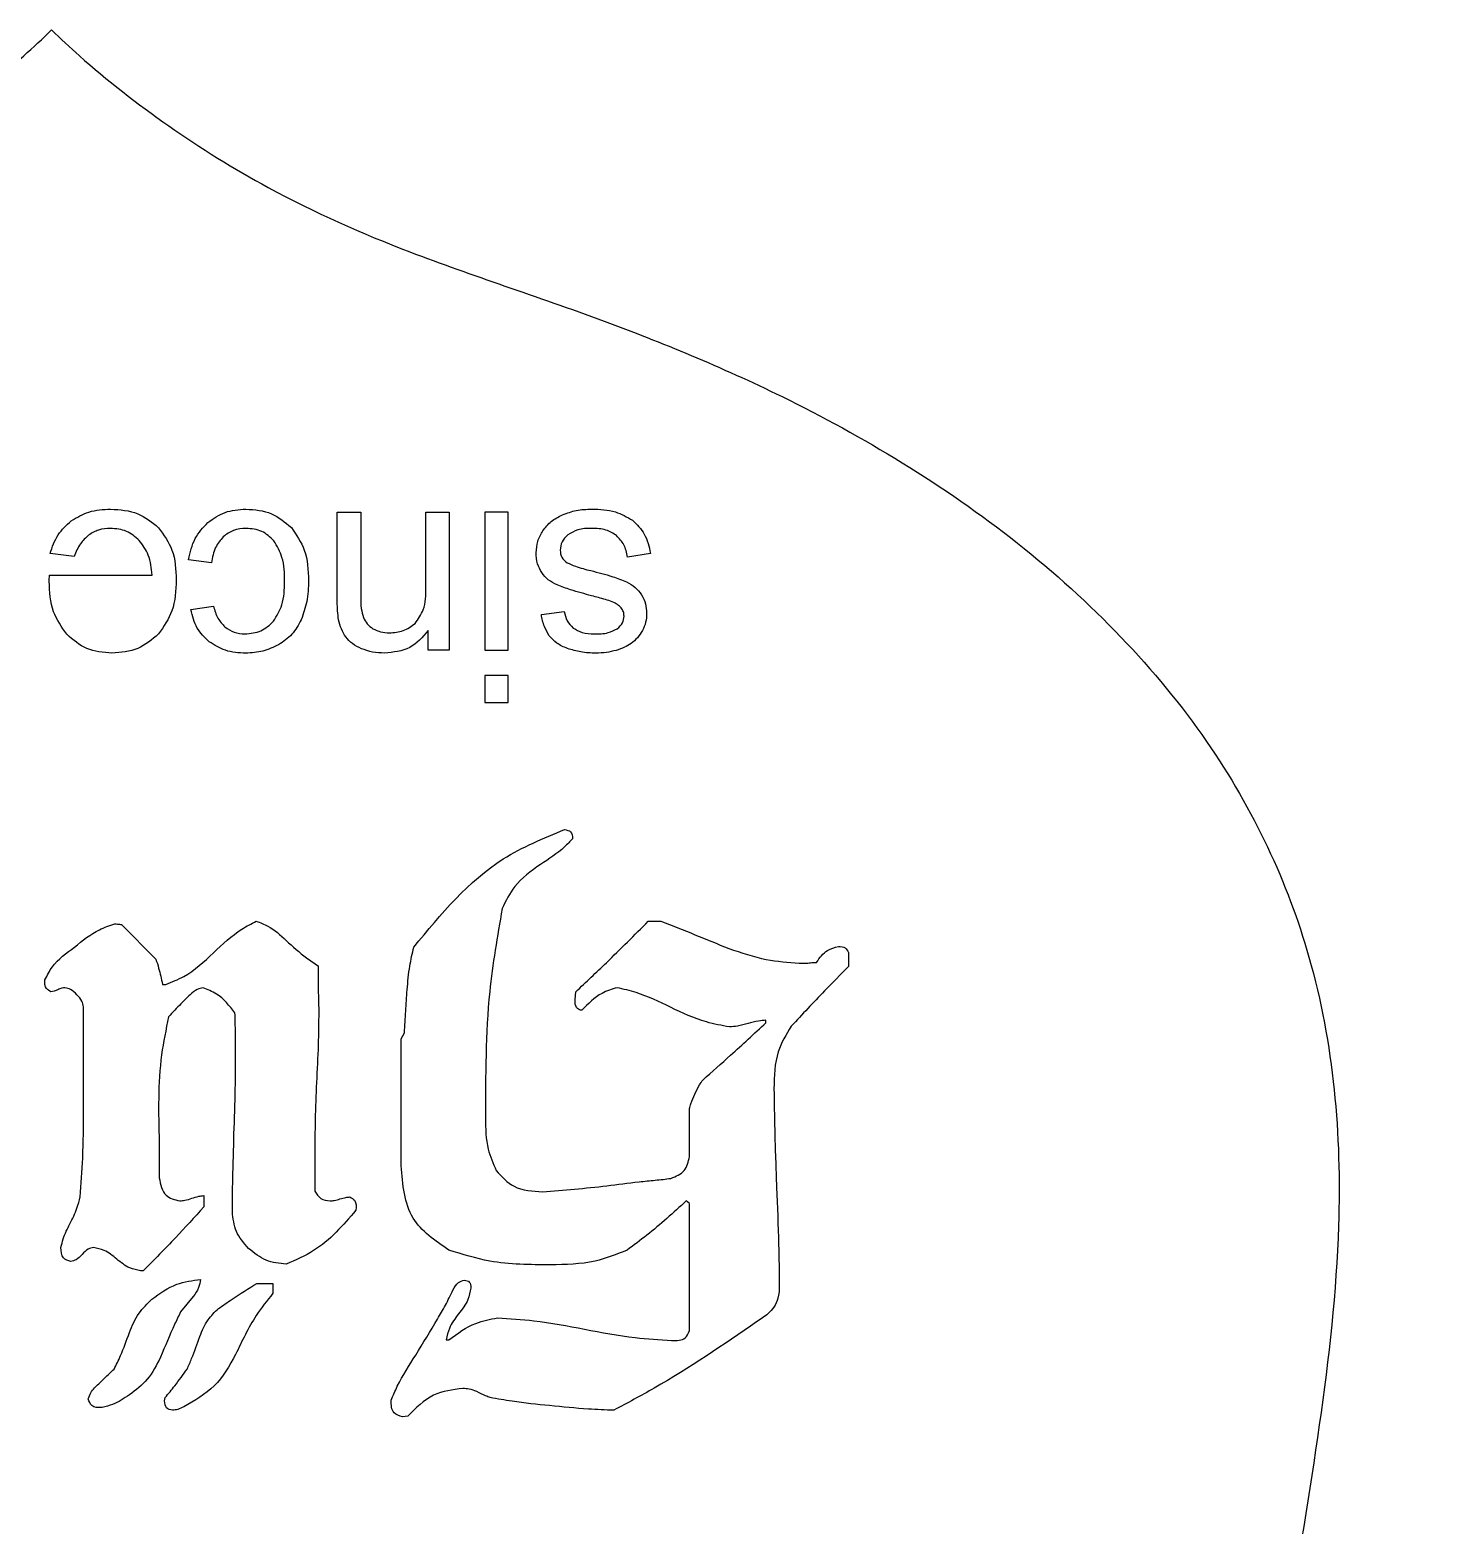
# Model space of a CAD drawing. Header units: millimetres. Extents: x -125 to 125, y -132 to 146.
# Drawn here: x -2 to 125.2, y 10.8 to 145.8 of the extents above; entities that cross this region are included whole.
import ezdxf

# ---------------------------------------------------------------- set-up
doc = ezdxf.new("R2010")
doc.units = ezdxf.units.MM
doc.layers.get('0').update_dxf_attribs({"linetype": 'CONTINUOUS'})

msp = doc.modelspace()

# ---------------------------------------------------------------- linework, layer by layer
for p, q in [((25.8, 94.59), (25.8, 102.25)), ((25.8, 102.25), (27.91, 102.25)), ((27.91, 102.25), (27.91, 94.68)), ((33.8, 95.45), (33.8, 102.25)), ((33.8, 102.25), (35.91, 102.25)), ((35.91, 102.25), (35.91, 89.8)), ((2.04, 98.24), (-0.14, 98.51)), ((14.44, 97.69), (12.37, 97.96)), ((54.08, 98.53), (52, 98.2)), ((-0.2, 96.56), (9.08, 96.56)), ((12.57, 93.46), (14.62, 93.77)), ((44.22, 93.01), (46.28, 93.29)), ((34.01, 89.8), (34.01, 91.57)), ((35.91, 89.8), (34.01, 89.8)), ((6.3, 65.01), (9.42, 61.89)), ((53.88, 65.31), (55.02, 65.31)), ((71.94, 62.49), (71.94, 61.23)), ((24.06, 61.29), (24.06, 59.19)), ((67.5, 61.53), (68.28, 61.53)), ((10.02, 59.61), (10.32, 59.61)), ((47.28, 58.23), (47.34, 58.95)), ((2.88, 49.41), (2.88, 57.57)), ((47.88, 57.27), (47.76, 57.27)), ((64.5, 56.13), (64.5, 56.37)), ((16.62, 53.13), (16.62, 55.05)), ((31.56, 54.69), (31.86, 55.23)), ((31.56, 43.23), (31.56, 54.69)), ((57.6, 44.07), (57.6, 48.39)), ((9.72, 45.39), (9.72, 42.15)), ((23.76, 45.33), (23.76, 40.95)), ((13.74, 40.53), (13.74, 39.51)), ((57.6, 39.81), (57.3, 40.05)), ((57.6, 28.35), (57.6, 39.81)), ((8.28, 33.75), (8.04, 33.75)), ((18.54, 32.61), (19.98, 32.61)), ((19.98, 32.61), (19.98, 31.71)), ((12.78, 31.41), (11.64, 30.03)), ((35.64, 27.51), (35.88, 27.51)), ((10.2, 21.99), (10.26, 22.29)), ((32.16, 20.61), (31.68, 20.55))]:
    msp.add_line(p, q)
for points in [[(41.23, 89.8), (41.23, 102.25), (39.12, 102.25), (39.12, 89.8)], [(41.23, 85.07), (41.23, 87.49), (39.12, 87.49), (39.12, 85.07)]]:
    msp.add_lwpolyline(points, close=True)
for points, knots in [([(-125.19, -98.31), (-124.66, -97.71), (-124.13, -97.08), (-123.59, -96.44), (-121.04, -93.35), (-118.36, -89.75), (-115.91, -85.46), (-113.61, -81.44), (-111.55, -76.8), (-110.09, -71.77), (-108.44, -66.08), (-107.55, -59.95), (-107.22, -53.79), (-106.84, -46.94), (-107.09, -40.06), (-107.54, -33.31), (-108.34, -21.49), (-109.8, -9.97), (-111.57, 1.4), (-113.5, 13.82), (-115.81, 25.97), (-116.2, 37.79), (-116.47, 46.08), (-115.76, 54.22), (-113.53, 62.06), (-111.61, 68.82), (-108.55, 75.37), (-104.28, 81.55), (-99.77, 88.08), (-93.89, 94.17), (-87.2, 99.46), (-80.58, 104.7), (-73.2, 109.13), (-65.95, 112.69), (-60.42, 115.4), (-54.99, 117.61), (-49.89, 119.5), (-43.71, 121.78), (-38, 123.6), (-32.34, 125.76), (-28.05, 127.4), (-23.76, 129.29), (-19.56, 131.57), (-13.38, 134.93), (-7.46, 139.08), (-2.52, 143.46), (-1.65, 144.23), (-0.81, 145.01), (0, 145.8)], [0.0443654, 0.0443654, 0.0443654, 0.0443654, 0.0539507, 0.0539507, 0.0539507, 0.0997422, 0.0997422, 0.0997422, 0.1426488, 0.1426488, 0.1426488, 0.1911394, 0.1911394, 0.1911394, 0.2450242, 0.2450242, 0.2450242, 0.3393962, 0.3393962, 0.3393962, 0.4425508, 0.4425508, 0.4425508, 0.5148677, 0.5148677, 0.5148677, 0.5772612, 0.5772612, 0.5772612, 0.6431851, 0.6431851, 0.6431851, 0.7084903, 0.7084903, 0.7084903, 0.7583767, 0.7583767, 0.7583767, 0.8187825, 0.8187825, 0.8187825, 0.8646612, 0.8646612, 0.8646612, 0.9323306, 0.9323306, 0.9323306, 0.9442606, 0.9442606, 0.9442606, 0.9442606]), ([(0, 145.8), (0.81, 145.01), (1.65, 144.23), (2.52, 143.46), (7.46, 139.08), (13.38, 134.93), (19.56, 131.57), (23.76, 129.29), (28.05, 127.4), (32.34, 125.76), (38, 123.6), (43.71, 121.78), (49.89, 119.5), (54.99, 117.61), (60.42, 115.4), (65.95, 112.69), (73.2, 109.13), (80.58, 104.7), (87.2, 99.46), (93.89, 94.17), (99.77, 88.08), (104.28, 81.55), (108.55, 75.37), (111.61, 68.82), (113.53, 62.06), (115.76, 54.22), (116.47, 46.08), (116.2, 37.79), (115.81, 25.97), (113.5, 13.82), (111.57, 1.4), (109.8, -9.97), (108.34, -21.49), (107.54, -33.31), (107.09, -40.06), (106.84, -46.94), (107.22, -53.79), (107.55, -59.95), (108.44, -66.08), (110.09, -71.77), (111.55, -76.8), (113.61, -81.44), (115.91, -85.46), (118.36, -89.75), (121.04, -93.35), (123.59, -96.44), (124.13, -97.08), (124.66, -97.71), (125.19, -98.31)], [-0.9442606, -0.9442606, -0.9442606, -0.9442606, -0.9323306, -0.9323306, -0.9323306, -0.8646612, -0.8646612, -0.8646612, -0.8187825, -0.8187825, -0.8187825, -0.7583767, -0.7583767, -0.7583767, -0.7084903, -0.7084903, -0.7084903, -0.6431851, -0.6431851, -0.6431851, -0.5772612, -0.5772612, -0.5772612, -0.5148677, -0.5148677, -0.5148677, -0.4425508, -0.4425508, -0.4425508, -0.3393962, -0.3393962, -0.3393962, -0.2450242, -0.2450242, -0.2450242, -0.1911394, -0.1911394, -0.1911394, -0.1426488, -0.1426488, -0.1426488, -0.0997422, -0.0997422, -0.0997422, -0.0539507, -0.0539507, -0.0539507, -0.0443654, -0.0443654, -0.0443654, -0.0443654]), ([(-0.14, 98.51), (0.06, 99.1), (0.45, 100.25), (1.34, 101.08), (1.77, 101.47)], [0, 0, 0, 0, 0.1848823, 0.3577809, 0.3577809, 0.3577809, 0.3577809]), ([(1.77, 101.47), (2.29, 101.78), (3.38, 102.43), (4.66, 102.49), (5.33, 102.53)], [0, 0, 0, 0, 0.1774004, 0.3766142, 0.3766142, 0.3766142, 0.3766142]), ([(5.33, 102.53), (6.18, 102.47), (7.81, 102.36), (9.07, 101.34), (9.66, 100.85)], [0, 0, 0, 0, 0.2483599, 0.4749398, 0.4749398, 0.4749398, 0.4749398]), ([(12.37, 97.96), (12.51, 98.62), (12.79, 99.9), (13.68, 100.86), (14.11, 101.31)], [0, 0, 0, 0, 0.2005068, 0.3843312, 0.3843312, 0.3843312, 0.3843312]), ([(14.11, 101.31), (14.61, 101.67), (15.64, 102.4), (16.9, 102.48), (17.55, 102.53)], [0, 0, 0, 0, 0.1805904, 0.3709602, 0.3709602, 0.3709602, 0.3709602]), ([(17.55, 102.53), (18.35, 102.47), (19.9, 102.35), (21.08, 101.34), (21.65, 100.86)], [0, 0, 0, 0, 0.2341716, 0.4537215, 0.4537215, 0.4537215, 0.4537215]), ([(44.36, 100.58), (44.6, 100.87), (45.08, 101.48), (45.78, 101.84), (46.14, 102.02)], [0, 0, 0, 0, 0.1116808, 0.2311353, 0.2311353, 0.2311353, 0.2311353]), ([(46.14, 102.02), (46.55, 102.17), (47.39, 102.48), (48.3, 102.51), (48.76, 102.53)], [0, 0, 0, 0, 0.1294095, 0.2688602, 0.2688602, 0.2688602, 0.2688602]), ([(48.76, 102.53), (49.5, 102.51), (50.82, 102.47), (51.95, 101.81), (52.46, 101.52)], [0, 0, 0, 0, 0.2152007, 0.3885531, 0.3885531, 0.3885531, 0.3885531]), ([(52.46, 101.52), (52.85, 101.13), (53.68, 100.29), (53.94, 99.14), (54.08, 98.53)], [0, 0, 0, 0, 0.1627782, 0.3459836, 0.3459836, 0.3459836, 0.3459836]), ([(3.34, 100.18), (3.08, 99.93), (2.5, 99.39), (2.2, 98.64), (2.04, 98.24)], [0, 0, 0, 0, 0.1080022, 0.2365366, 0.2365366, 0.2365366, 0.2365366]), ([(5.32, 100.79), (4.96, 100.77), (4.24, 100.73), (3.64, 100.36), (3.34, 100.18)], [0, 0, 0, 0, 0.1085936, 0.2100036, 0.2100036, 0.2100036, 0.2100036]), ([(7.92, 99.7), (7.55, 100.02), (6.8, 100.66), (5.82, 100.75), (5.32, 100.79)], [0, 0, 0, 0, 0.1428778, 0.2884195, 0.2884195, 0.2884195, 0.2884195]), ([(9.66, 100.85), (10.13, 100.2), (11.14, 98.79), (11.22, 97.06), (11.26, 96.13)], [0, 0, 0, 0, 0.234942, 0.5075686, 0.5075686, 0.5075686, 0.5075686]), ([(15.49, 100.03), (15.24, 99.72), (14.68, 99.04), (14.52, 98.17), (14.44, 97.69)], [0, 0, 0, 0, 0.1181809, 0.2608912, 0.2608912, 0.2608912, 0.2608912]), ([(17.57, 100.79), (17.18, 100.77), (16.41, 100.71), (15.79, 100.25), (15.49, 100.03)], [0, 0, 0, 0, 0.1155448, 0.2250801, 0.2250801, 0.2250801, 0.2250801]), ([(20.08, 99.66), (19.73, 99.99), (19.03, 100.66), (18.06, 100.75), (17.57, 100.79)], [0, 0, 0, 0, 0.1397572, 0.2826505, 0.2826505, 0.2826505, 0.2826505]), ([(21.65, 100.86), (22.11, 100.2), (23.09, 98.77), (23.17, 97.02), (23.21, 96.07)], [0, 0, 0, 0, 0.2341824, 0.5124405, 0.5124405, 0.5124405, 0.5124405]), ([(43.75, 98.59), (43.78, 98.94), (43.83, 99.65), (44.18, 100.26), (44.36, 100.58)], [0, 0, 0, 0, 0.1035413, 0.2102715, 0.2102715, 0.2102715, 0.2102715]), ([(46.62, 100.2), (46.41, 100), (46.02, 99.62), (45.95, 99.07), (45.92, 98.81)], [0, 0, 0, 0, 0.083164, 0.1597687, 0.1597687, 0.1597687, 0.1597687]), ([(48.78, 100.79), (48.34, 100.78), (47.57, 100.77), (46.91, 100.37), (46.62, 100.2)], [0, 0, 0, 0, 0.1274243, 0.2269337, 0.2269337, 0.2269337, 0.2269337]), ([(51.02, 100.13), (50.71, 100.32), (50.02, 100.75), (49.22, 100.78), (48.78, 100.79)], [0, 0, 0, 0, 0.1084986, 0.2377557, 0.2377557, 0.2377557, 0.2377557]), ([(52, 98.2), (51.92, 98.59), (51.78, 99.32), (51.26, 99.87), (51.02, 100.13)], [0, 0, 0, 0, 0.1156267, 0.2195808, 0.2195808, 0.2195808, 0.2195808]), ([(9.08, 96.56), (9.02, 97.19), (8.91, 98.34), (8.23, 99.28), (7.92, 99.7)], [0, 0, 0, 0, 0.1843808, 0.3401906, 0.3401906, 0.3401906, 0.3401906]), ([(21.04, 96.01), (21.03, 96.75), (21, 98.05), (20.36, 99.17), (20.08, 99.66)], [0, 0, 0, 0, 0.2178326, 0.3824021, 0.3824021, 0.3824021, 0.3824021]), ([(44.25, 96.79), (44.11, 97.05), (43.8, 97.61), (43.76, 98.25), (43.75, 98.59)], [0, 0, 0, 0, 0.0897866, 0.1896081, 0.1896081, 0.1896081, 0.1896081]), ([(45.92, 98.81), (45.94, 98.59), (46, 98.13), (46.36, 97.84), (46.54, 97.69)], [0, 0, 0, 0, 0.0657275, 0.1330702, 0.1330702, 0.1330702, 0.1330702]), ([(46.54, 97.69), (46.79, 97.58), (47.48, 97.26), (48.22, 97.09), (48.69, 96.97)], [0, 0, 0, 0, 0.0820548, 0.2275718, 0.2275718, 0.2275718, 0.2275718]), ([(-0.21, 96), (-0.21, 96.08), (-0.21, 96.27), (-0.2, 96.45), (-0.2, 96.56)], [0, 0, 0, 0, 0.02343933, 0.05626369, 0.05626369, 0.05626369, 0.05626369]), ([(1.37, 91.22), (0.91, 91.88), (-0.09, 93.31), (-0.17, 95.06), (-0.21, 96)], [0, 0, 0, 0, 0.2364221, 0.5128984, 0.5128984, 0.5128984, 0.5128984]), ([(11.26, 96.13), (11.22, 95.17), (11.14, 93.38), (10.12, 91.93), (9.65, 91.25)], [0, 0, 0, 0, 0.2818213, 0.5231145, 0.5231145, 0.5231145, 0.5231145]), ([(20.04, 92.4), (20.33, 92.88), (21, 93.98), (21.02, 95.28), (21.04, 96.01)], [0, 0, 0, 0, 0.165349, 0.3808066, 0.3808066, 0.3808066, 0.3808066]), ([(23.21, 96.07), (23.18, 95.43), (23.14, 94.22), (22.73, 93.08), (22.54, 92.54)], [0, 0, 0, 0, 0.1897014, 0.360962, 0.360962, 0.360962, 0.360962]), ([(45.64, 95.68), (45.36, 95.82), (44.82, 96.09), (44.44, 96.56), (44.25, 96.79)], [0, 0, 0, 0, 0.0917467, 0.1794235, 0.1794235, 0.1794235, 0.1794235]), ([(48.69, 96.97), (49.35, 96.81), (50.45, 96.53), (51.5, 96.12), (51.91, 95.96)], [0, 0, 0, 0, 0.2038928, 0.3375703, 0.3375703, 0.3375703, 0.3375703]), ([(51.91, 95.96), (52.19, 95.81), (52.73, 95.51), (53.09, 95.02), (53.27, 94.78)], [0, 0, 0, 0, 0.0938584, 0.1821995, 0.1821995, 0.1821995, 0.1821995]), ([(25.91, 92.54), (25.88, 92.81), (25.79, 93.49), (25.79, 94.18), (25.8, 94.59)], [0, 0, 0, 0, 0.0810444, 0.2055906, 0.2055906, 0.2055906, 0.2055906]), ([(27.91, 94.68), (27.91, 94.3), (27.91, 93.64), (28.08, 93.01), (28.15, 92.75)], [0, 0, 0, 0, 0.1128145, 0.1950397, 0.1950397, 0.1950397, 0.1950397]), ([(32.82, 92.2), (33.1, 92.6), (33.79, 93.56), (33.79, 94.75), (33.8, 95.45)], [0, 0, 0, 0, 0.144026, 0.3461951, 0.3461951, 0.3461951, 0.3461951]), ([(48.76, 94.7), (48.13, 94.87), (47.07, 95.15), (46.05, 95.53), (45.64, 95.68)], [0, 0, 0, 0, 0.1976101, 0.3274315, 0.3274315, 0.3274315, 0.3274315]), ([(50.63, 94.16), (50.42, 94.23), (49.8, 94.42), (49.18, 94.59), (48.76, 94.7)], [0, 0, 0, 0, 0.0653294, 0.1939867, 0.1939867, 0.1939867, 0.1939867]), ([(53.27, 94.78), (53.41, 94.52), (53.68, 93.99), (53.71, 93.4), (53.73, 93.11)], [0, 0, 0, 0, 0.0867872, 0.1750008, 0.1750008, 0.1750008, 0.1750008]), ([(14.22, 90.55), (13.82, 90.94), (13, 91.75), (12.72, 92.87), (12.57, 93.46)], [0, 0, 0, 0, 0.163032, 0.3404365, 0.3404365, 0.3404365, 0.3404365]), ([(14.62, 93.77), (14.72, 93.39), (14.92, 92.68), (15.42, 92.14), (15.65, 91.89)], [0, 0, 0, 0, 0.1171169, 0.2180961, 0.2180961, 0.2180961, 0.2180961]), ([(46.28, 93.29), (46.35, 92.99), (46.47, 92.41), (46.89, 92), (47.09, 91.79)], [0, 0, 0, 0, 0.0898255, 0.1739439, 0.1739439, 0.1739439, 0.1739439]), ([(51.44, 93.6), (51.33, 93.71), (51.1, 93.95), (50.79, 94.09), (50.63, 94.16)], [0, 0, 0, 0, 0.04539128, 0.09938425, 0.09938425, 0.09938425, 0.09938425]), ([(51.69, 92.86), (51.68, 92.99), (51.66, 93.26), (51.51, 93.49), (51.44, 93.6)], [0, 0, 0, 0, 0.03949434, 0.07936066, 0.07936066, 0.07936066, 0.07936066]), ([(15.65, 91.89), (15.92, 91.7), (16.46, 91.33), (17.12, 91.28), (17.45, 91.25)], [0, 0, 0, 0, 0.0948986, 0.193876, 0.193876, 0.193876, 0.193876]), ([(17.45, 91.25), (17.96, 91.3), (18.95, 91.39), (19.68, 92.06), (20.04, 92.4)], [0, 0, 0, 0, 0.1472312, 0.2902878, 0.2902878, 0.2902878, 0.2902878]), ([(22.54, 92.54), (22.29, 92.07), (21.8, 91.15), (20.93, 90.56), (20.5, 90.28)], [0, 0, 0, 0, 0.156816, 0.308835, 0.308835, 0.308835, 0.308835]), ([(26.57, 90.98), (26.42, 91.22), (26.12, 91.7), (25.98, 92.26), (25.91, 92.54)], [0, 0, 0, 0, 0.0820947, 0.1700403, 0.1700403, 0.1700403, 0.1700403]), ([(28.15, 92.75), (28.25, 92.55), (28.45, 92.13), (28.83, 91.86), (29.02, 91.73)], [0, 0, 0, 0, 0.0667995, 0.1361572, 0.1361572, 0.1361572, 0.1361572]), ([(30.49, 91.35), (30.93, 91.38), (31.78, 91.45), (32.48, 91.95), (32.82, 92.2)], [0, 0, 0, 0, 0.1273459, 0.2521765, 0.2521765, 0.2521765, 0.2521765]), ([(44.94, 91.08), (44.78, 91.36), (44.42, 91.96), (44.29, 92.64), (44.22, 93.01)], [0, 0, 0, 0, 0.0952758, 0.2074051, 0.2074051, 0.2074051, 0.2074051]), ([(51.07, 91.73), (51.25, 91.89), (51.6, 92.2), (51.66, 92.65), (51.69, 92.86)], [0, 0, 0, 0, 0.0699239, 0.1322408, 0.1322408, 0.1322408, 0.1322408]), ([(53.73, 93.11), (53.72, 92.83), (53.69, 92.3), (53.46, 91.81), (53.35, 91.56)], [0, 0, 0, 0, 0.0806907, 0.1599887, 0.1599887, 0.1599887, 0.1599887]), ([(5.45, 89.52), (4.66, 89.58), (3.12, 89.71), (1.95, 90.72), (1.37, 91.22)], [0, 0, 0, 0, 0.2307023, 0.4521116, 0.4521116, 0.4521116, 0.4521116]), ([(9.65, 91.25), (9.06, 90.75), (7.85, 89.71), (6.26, 89.59), (5.45, 89.52)], [0, 0, 0, 0, 0.2267606, 0.4645368, 0.4645368, 0.4645368, 0.4645368]), ([(17.53, 89.52), (16.9, 89.55), (15.71, 89.61), (14.7, 90.25), (14.22, 90.55)], [0, 0, 0, 0, 0.1860518, 0.3522751, 0.3522751, 0.3522751, 0.3522751]), ([(27.98, 89.92), (27.69, 90.06), (27.15, 90.32), (26.75, 90.77), (26.57, 90.98)], [0, 0, 0, 0, 0.094789, 0.1782757, 0.1782757, 0.1782757, 0.1782757]), ([(29.02, 91.73), (29.25, 91.62), (29.71, 91.39), (30.23, 91.36), (30.49, 91.35)], [0, 0, 0, 0, 0.0738621, 0.1533893, 0.1533893, 0.1533893, 0.1533893]), ([(34.01, 91.57), (33.5, 90.97), (32.45, 89.76), (30.86, 89.6), (30.05, 89.52)], [0, 0, 0, 0, 0.2274631, 0.4616595, 0.4616595, 0.4616595, 0.4616595]), ([(46.58, 89.94), (46.24, 90.08), (45.61, 90.35), (45.16, 90.85), (44.94, 91.08)], [0, 0, 0, 0, 0.1082965, 0.2015372, 0.2015372, 0.2015372, 0.2015372]), ([(47.09, 91.79), (47.36, 91.64), (47.94, 91.29), (48.63, 91.27), (49, 91.25)], [0, 0, 0, 0, 0.0907968, 0.2007566, 0.2007566, 0.2007566, 0.2007566]), ([(49, 91.25), (49.42, 91.26), (50.15, 91.26), (50.8, 91.6), (51.07, 91.73)], [0, 0, 0, 0, 0.1250898, 0.2154923, 0.2154923, 0.2154923, 0.2154923]), ([(53.35, 91.56), (53.21, 91.34), (52.94, 90.89), (52.52, 90.55), (52.32, 90.39)], [0, 0, 0, 0, 0.0789519, 0.1579886, 0.1579886, 0.1579886, 0.1579886]), ([(20.5, 90.28), (20.04, 90.06), (19.1, 89.61), (18.06, 89.55), (17.53, 89.52)], [0, 0, 0, 0, 0.1533893, 0.3090813, 0.3090813, 0.3090813, 0.3090813]), ([(30.05, 89.52), (29.69, 89.54), (28.98, 89.56), (28.31, 89.81), (27.98, 89.92)], [0, 0, 0, 0, 0.1084311, 0.2118531, 0.2118531, 0.2118531, 0.2118531]), ([(49.15, 89.52), (48.69, 89.53), (47.81, 89.56), (46.97, 89.82), (46.58, 89.94)], [0, 0, 0, 0, 0.1379526, 0.2617423, 0.2617423, 0.2617423, 0.2617423]), ([(50.97, 89.77), (50.68, 89.7), (50.08, 89.55), (49.47, 89.53), (49.15, 89.52)], [0, 0, 0, 0, 0.0900423, 0.1844421, 0.1844421, 0.1844421, 0.1844421]), ([(52.32, 90.39), (52.13, 90.27), (51.71, 90), (51.23, 89.85), (50.97, 89.77)], [0, 0, 0, 0, 0.0671356, 0.1481458, 0.1481458, 0.1481458, 0.1481458]), ([(32.7, 62.97), (35.17, 65.96), (38.96, 70.56), (44.41, 72.8), (46.32, 73.59)], [0, 0, 0, 0, 1.134938, 1.748821, 1.748821, 1.748821, 1.748821]), ([(46.32, 73.59), (46.53, 73.55), (46.98, 73.46), (47.02, 73), (47.04, 72.75)], [0, 0, 0, 0, 0.0579397, 0.1234604, 0.1234604, 0.1234604, 0.1234604]), ([(47.04, 72.75), (46.81, 72.5), (45.95, 71.61), (44.9, 70.93), (44.13, 70.44)], [0, 0, 0, 0, 0.1028842, 0.372469, 0.372469, 0.372469, 0.372469]), ([(44.13, 70.44), (43.29, 69.84), (41.8, 68.78), (41.02, 67.15), (40.68, 66.45)], [0, 0, 0, 0, 0.3062814, 0.5350325, 0.5350325, 0.5350325, 0.5350325]), ([(40.68, 66.45), (40.25, 63.95), (39.17, 57.71), (39.18, 51.36), (39.18, 47.55)], [0, 0, 0, 0, 0.759874, 1.898991, 1.898991, 1.898991, 1.898991]), ([(2.07, 62.97), (2.79, 63.56), (3.89, 64.47), (5.23, 64.92), (5.7, 65.07)], [0, 0, 0, 0, 0.2740336, 0.422384, 0.422384, 0.422384, 0.422384]), ([(5.7, 65.07), (5.78, 65.07), (5.99, 65.06), (6.19, 65.03), (6.3, 65.01)], [0, 0, 0, 0, 0.0240465, 0.06032696, 0.06032696, 0.06032696, 0.06032696]), ([(14.61, 62.46), (15.43, 63.24), (16.61, 64.35), (18.04, 65.09), (18.48, 65.31)], [0, 0, 0, 0, 0.3344645, 0.4824904, 0.4824904, 0.4824904, 0.4824904]), ([(18.48, 65.31), (18.84, 65.18), (19.86, 64.81), (20.66, 64.06), (21.18, 63.57)], [0, 0, 0, 0, 0.1122696, 0.3238175, 0.3238175, 0.3238175, 0.3238175]), ([(47.34, 58.95), (48.26, 59.82), (50.48, 61.91), (52.63, 64.06), (53.88, 65.31)], [0, 0, 0, 0, 0.3787762, 0.9122978, 0.9122978, 0.9122978, 0.9122978]), ([(55.02, 65.31), (56.05, 64.91), (58.09, 64.1), (60.13, 63.27), (61.14, 62.85)], [0, 0, 0, 0, 0.3292387, 0.6595967, 0.6595967, 0.6595967, 0.6595967]), ([(21.18, 63.57), (21.78, 63.03), (22.69, 62.2), (23.71, 61.53), (24.06, 61.29)], [0, 0, 0, 0, 0.2404688, 0.3677831, 0.3677831, 0.3677831, 0.3677831]), ([(-0.6, 60.03), (-0.39, 60.43), (0.22, 61.64), (1.33, 62.44), (2.07, 62.97)], [0, 0, 0, 0, 0.1334009, 0.4016584, 0.4016584, 0.4016584, 0.4016584]), ([(10.32, 59.61), (10.88, 59.83), (12.5, 60.46), (13.77, 61.67), (14.61, 62.46)], [0, 0, 0, 0, 0.17629, 0.5188964, 0.5188964, 0.5188964, 0.5188964]), ([(32.1, 59.13), (32.17, 59.85), (32.28, 61.14), (32.57, 62.4), (32.7, 62.97)], [0, 0, 0, 0, 0.2143482, 0.3890961, 0.3890961, 0.3890961, 0.3890961]), ([(61.14, 62.85), (62.26, 62.47), (64.33, 61.76), (66.51, 61.6), (67.5, 61.53)], [0, 0, 0, 0, 0.35316, 0.6519877, 0.6519877, 0.6519877, 0.6519877]), ([(69.06, 61.59), (69.36, 62.01), (69.87, 62.72), (70.7, 62.94), (71.04, 63.03)], [0, 0, 0, 0, 0.147527, 0.2514609, 0.2514609, 0.2514609, 0.2514609]), ([(71.04, 63.03), (71.27, 63.02), (71.68, 63.01), (71.86, 62.65), (71.94, 62.49)], [0, 0, 0, 0, 0.0629642, 0.1124871, 0.1124871, 0.1124871, 0.1124871]), ([(9.42, 61.89), (9.51, 61.62), (9.74, 60.87), (9.91, 60.1), (10.02, 59.61)], [0, 0, 0, 0, 0.0844807, 0.2358248, 0.2358248, 0.2358248, 0.2358248]), ([(71.94, 61.23), (71.22, 60.49), (69.48, 58.72), (67.78, 56.9), (66.78, 55.83)], [0, 0, 0, 0, 0.3097419, 0.7469191, 0.7469191, 0.7469191, 0.7469191]), ([(68.28, 61.53), (68.45, 61.55), (68.71, 61.58), (68.97, 61.59), (69.06, 61.59)], [0, 0, 0, 0, 0.04970411, 0.07824355, 0.07824355, 0.07824355, 0.07824355]), ([(-0.06, 58.95), (-0.21, 59.03), (-0.63, 59.24), (-0.61, 59.73), (-0.6, 60.03)], [0, 0, 0, 0, 0.0486751, 0.1307927, 0.1307927, 0.1307927, 0.1307927]), ([(0.57, 59.13), (0.46, 59.08), (0.26, 58.99), (0.04, 58.96), (-0.06, 58.95)], [0, 0, 0, 0, 0.03774649, 0.06585899, 0.06585899, 0.06585899, 0.06585899]), ([(1.2, 59.31), (1.11, 59.3), (0.89, 59.28), (0.69, 59.18), (0.57, 59.13)], [0, 0, 0, 0, 0.0281125, 0.06585899, 0.06585899, 0.06585899, 0.06585899]), ([(2.28, 58.68), (2.11, 58.86), (1.8, 59.18), (1.38, 59.27), (1.2, 59.31)], [0, 0, 0, 0, 0.0740375, 0.1274147, 0.1274147, 0.1274147, 0.1274147]), ([(2.88, 57.57), (2.85, 57.75), (2.76, 58.18), (2.46, 58.5), (2.28, 58.68)], [0, 0, 0, 0, 0.0538802, 0.1282815, 0.1282815, 0.1282815, 0.1282815]), ([(12.51, 58.68), (12.23, 58.41), (11.56, 57.76), (10.93, 57.07), (10.56, 56.67)], [0, 0, 0, 0, 0.1166774, 0.2801051, 0.2801051, 0.2801051, 0.2801051]), ([(13.68, 59.31), (13.5, 59.27), (13.06, 59.17), (12.72, 58.86), (12.51, 58.68)], [0, 0, 0, 0, 0.0555298, 0.1348814, 0.1348814, 0.1348814, 0.1348814]), ([(16.56, 57.03), (16.06, 57.68), (15.27, 58.67), (14.1, 59.14), (13.68, 59.31)], [0, 0, 0, 0, 0.2397184, 0.3725683, 0.3725683, 0.3725683, 0.3725683]), ([(24.06, 59.19), (24.08, 58.77), (24.11, 58.05), (24.12, 57.33), (24.12, 57.03)], [0, 0, 0, 0, 0.1260803, 0.2160929, 0.2160929, 0.2160929, 0.2160929]), ([(31.86, 55.23), (31.9, 55.89), (31.98, 57.19), (32.06, 58.49), (32.1, 59.13)], [0, 0, 0, 0, 0.1968659, 0.3907377, 0.3907377, 0.3907377, 0.3907377]), ([(47.76, 57.27), (47.63, 57.34), (47.26, 57.52), (47.27, 57.96), (47.28, 58.23)], [0, 0, 0, 0, 0.0432665, 0.1162596, 0.1162596, 0.1162596, 0.1162596]), ([(51.06, 59.31), (50.59, 59.17), (49.36, 58.79), (48.45, 57.85), (47.88, 57.27)], [0, 0, 0, 0, 0.1457163, 0.3831003, 0.3831003, 0.3831003, 0.3831003]), ([(55.89, 57.54), (54.88, 58.04), (53.32, 58.79), (51.64, 59.18), (51.06, 59.31)], [0, 0, 0, 0, 0.3383773, 0.5157361, 0.5157361, 0.5157361, 0.5157361]), ([(16.62, 55.05), (16.61, 55.45), (16.58, 56.11), (16.57, 56.77), (16.56, 57.03)], [0, 0, 0, 0, 0.1185856, 0.1980995, 0.1980995, 0.1980995, 0.1980995]), ([(24.12, 57.03), (24.11, 56.21), (24.09, 54.26), (24, 52.31), (23.94, 51.18)], [0, 0, 0, 0, 0.2452915, 0.5853094, 0.5853094, 0.5853094, 0.5853094]), ([(61.2, 55.77), (60.51, 55.9), (58.65, 56.23), (56.95, 57.04), (55.89, 57.54)], [0, 0, 0, 0, 0.2124102, 0.5618572, 0.5618572, 0.5618572, 0.5618572]), ([(10.56, 56.67), (10.33, 55.54), (9.55, 51.83), (9.65, 48.03), (9.72, 45.39)], [0, 0, 0, 0, 0.347754, 1.134035, 1.134035, 1.134035, 1.134035]), ([(58.8, 50.97), (59.64, 51.72), (61.55, 53.43), (63.44, 55.16), (64.5, 56.13)], [0, 0, 0, 0, 0.3367124, 0.7688711, 0.7688711, 0.7688711, 0.7688711]), ([(62.88, 56.07), (62.57, 55.99), (62.02, 55.83), (61.45, 55.79), (61.2, 55.77)], [0, 0, 0, 0, 0.0986016, 0.1709912, 0.1709912, 0.1709912, 0.1709912]), ([(64.5, 56.37), (64.28, 56.35), (63.73, 56.31), (63.2, 56.16), (62.88, 56.07)], [0, 0, 0, 0, 0.0679154, 0.165057, 0.165057, 0.165057, 0.165057]), ([(66.78, 55.83), (66.33, 55.08), (65.29, 53.36), (65.25, 51.33), (65.22, 50.19)], [0, 0, 0, 0, 0.2589401, 0.5942158, 0.5942158, 0.5942158, 0.5942158]), ([(16.47, 46.11), (16.52, 47.48), (16.59, 49.82), (16.62, 52.16), (16.62, 53.13)], [0, 0, 0, 0, 0.4096541, 0.7021787, 0.7021787, 0.7021787, 0.7021787]), ([(23.94, 51.18), (23.89, 50.05), (23.8, 48.1), (23.78, 46.15), (23.76, 45.33)], [0, 0, 0, 0, 0.3400179, 0.5853094, 0.5853094, 0.5853094, 0.5853094]), ([(58.08, 49.68), (58.21, 49.97), (58.41, 50.42), (58.7, 50.83), (58.8, 50.97)], [0, 0, 0, 0, 0.0945865, 0.1480473, 0.1480473, 0.1480473, 0.1480473]), ([(65.22, 50.19), (65.24, 48.95), (65.28, 45.98), (65.4, 43.01), (65.46, 41.28)], [0, 0, 0, 0, 0.3727986, 0.8913611, 0.8913611, 0.8913611, 0.8913611]), ([(2.58, 40.41), (2.67, 41.58), (2.89, 44.58), (2.89, 47.58), (2.88, 49.41)], [0, 0, 0, 0, 0.3517205, 0.9007715, 0.9007715, 0.9007715, 0.9007715]), ([(57.6, 48.39), (57.64, 48.54), (57.75, 48.99), (57.95, 49.4), (58.08, 49.68)], [0, 0, 0, 0, 0.0458483, 0.1379271, 0.1379271, 0.1379271, 0.1379271]), ([(39.18, 47.55), (39.19, 46.59), (39.2, 44.94), (39.87, 43.44), (40.14, 42.81)], [0, 0, 0, 0, 0.2845142, 0.4881663, 0.4881663, 0.4881663, 0.4881663]), ([(16.32, 39.09), (16.33, 40.07), (16.36, 42.41), (16.43, 44.75), (16.47, 46.11)], [0, 0, 0, 0, 0.2925238, 0.7021785, 0.7021785, 0.7021785, 0.7021785]), ([(35.88, 35.61), (34.63, 36.47), (31.96, 38.29), (31.7, 41.53), (31.56, 43.23)], [0, 0, 0, 0, 0.4344953, 0.9191812, 0.9191812, 0.9191812, 0.9191812]), ([(55.92, 42.09), (56.38, 42.28), (57.29, 42.64), (57.5, 43.6), (57.6, 44.07)], [0, 0, 0, 0, 0.1391771, 0.2754129, 0.2754129, 0.2754129, 0.2754129]), ([(9.72, 42.15), (9.84, 41.54), (10.05, 40.44), (11.11, 40.17), (11.58, 40.05)], [0, 0, 0, 0, 0.169081, 0.304198, 0.304198, 0.304198, 0.304198]), ([(40.14, 42.81), (40.65, 42.25), (41.75, 41.02), (43.43, 40.94), (44.34, 40.89)], [0, 0, 0, 0, 0.2167489, 0.4791759, 0.4791759, 0.4791759, 0.4791759]), ([(53.04, 41.79), (53.53, 41.83), (54.49, 41.92), (55.45, 42.03), (55.92, 42.09)], [0, 0, 0, 0, 0.1446314, 0.2895736, 0.2895736, 0.2895736, 0.2895736]), ([(12.66, 40.29), (12.87, 40.36), (13.23, 40.48), (13.59, 40.52), (13.74, 40.53)], [0, 0, 0, 0, 0.0655212, 0.1109191, 0.1109191, 0.1109191, 0.1109191]), ([(23.76, 40.95), (23.93, 40.69), (24.24, 40.17), (24.85, 40.09), (25.14, 40.05)], [0, 0, 0, 0, 0.087387, 0.1729001, 0.1729001, 0.1729001, 0.1729001]), ([(44.34, 40.89), (45.3, 40.96), (48.21, 41.17), (51.1, 41.54), (53.04, 41.79)], [0, 0, 0, 0, 0.2873821, 0.8747735, 0.8747735, 0.8747735, 0.8747735]), ([(65.46, 41.28), (65.53, 39.56), (65.65, 36.61), (65.69, 33.66), (65.7, 32.43)], [0, 0, 0, 0, 0.5170637, 0.8853625, 0.8853625, 0.8853625, 0.8853625]), ([(1.65, 37.98), (1.89, 38.45), (2.27, 39.23), (2.5, 40.08), (2.58, 40.41)], [0, 0, 0, 0, 0.1567949, 0.2607451, 0.2607451, 0.2607451, 0.2607451]), ([(13.74, 39.51), (12.9, 38.58), (11.12, 36.62), (9.26, 34.74), (8.28, 33.75)], [0, 0, 0, 0, 0.3789898, 0.793742, 0.793742, 0.793742, 0.793742]), ([(11.58, 40.05), (11.74, 40.07), (12.1, 40.11), (12.46, 40.22), (12.66, 40.29)], [0, 0, 0, 0, 0.0453983, 0.1109195, 0.1109195, 0.1109195, 0.1109195]), ([(27.48, 39.21), (26.31, 37.85), (24.52, 35.78), (22.04, 34.72), (21.18, 34.35)], [0, 0, 0, 0, 0.5283617, 0.8040766, 0.8040766, 0.8040766, 0.8040766]), ([(25.14, 40.05), (25.27, 40.06), (25.58, 40.09), (25.87, 40.18), (26.04, 40.23)], [0, 0, 0, 0, 0.0377694, 0.09197711, 0.09197711, 0.09197711, 0.09197711]), ([(26.04, 40.23), (26.22, 40.28), (26.51, 40.37), (26.82, 40.4), (26.94, 40.41)], [0, 0, 0, 0, 0.05420771, 0.09197714, 0.09197714, 0.09197714, 0.09197714]), ([(26.94, 40.41), (27.1, 40.32), (27.53, 40.08), (27.5, 39.55), (27.48, 39.21)], [0, 0, 0, 0, 0.0504006, 0.1414077, 0.1414077, 0.1414077, 0.1414077]), ([(57.3, 40.05), (56.14, 38.99), (54.43, 37.43), (52.56, 36.06), (51.96, 35.61)], [0, 0, 0, 0, 0.4710215, 0.6948233, 0.6948233, 0.6948233, 0.6948233]), ([(0.84, 35.85), (0.91, 36.11), (1.08, 36.86), (1.43, 37.54), (1.65, 37.98)], [0, 0, 0, 0, 0.07986, 0.2285834, 0.2285834, 0.2285834, 0.2285834]), ([(17.79, 35.76), (17.37, 36.25), (16.52, 37.2), (16.39, 38.47), (16.32, 39.09)], [0, 0, 0, 0, 0.1891933, 0.3721719, 0.3721719, 0.3721719, 0.3721719]), ([(1.74, 34.59), (1.48, 34.67), (0.88, 34.84), (0.86, 35.49), (0.84, 35.85)], [0, 0, 0, 0, 0.0744879, 0.1716296, 0.1716296, 0.1716296, 0.1716296]), ([(2.76, 35.22), (2.59, 35.04), (2.31, 34.74), (1.91, 34.63), (1.74, 34.59)], [0, 0, 0, 0, 0.0728891, 0.1219842, 0.1219842, 0.1219842, 0.1219842]), ([(3.78, 35.85), (3.62, 35.81), (3.22, 35.71), (2.94, 35.4), (2.76, 35.22)], [0, 0, 0, 0, 0.0490952, 0.1219841, 0.1219841, 0.1219841, 0.1219841]), ([(5.88, 34.8), (5.52, 35.11), (4.9, 35.62), (4.11, 35.78), (3.78, 35.85)], [0, 0, 0, 0, 0.1397925, 0.2378701, 0.2378701, 0.2378701, 0.2378701]), ([(21.18, 34.35), (20.56, 34.41), (19.29, 34.54), (18.3, 35.35), (17.79, 35.76)], [0, 0, 0, 0, 0.1841551, 0.3744866, 0.3744866, 0.3744866, 0.3744866]), ([(45.06, 34.29), (43.21, 34.29), (40.08, 34.3), (37.1, 35.23), (35.88, 35.61)], [0, 0, 0, 0, 0.5514886, 0.9320896, 0.9320896, 0.9320896, 0.9320896]), ([(51.96, 35.61), (51.01, 35.23), (48.8, 34.34), (46.42, 34.31), (45.06, 34.29)], [0, 0, 0, 0, 0.3059595, 0.7078169, 0.7078169, 0.7078169, 0.7078169]), ([(8.04, 33.75), (7.7, 33.82), (6.9, 33.97), (6.26, 34.5), (5.88, 34.8)], [0, 0, 0, 0, 0.102421, 0.2434546, 0.2434546, 0.2434546, 0.2434546]), ([(9.06, 31.17), (9.78, 31.7), (11.1, 32.66), (12.71, 32.87), (13.44, 32.97)], [0, 0, 0, 0, 0.2611079, 0.4802769, 0.4802769, 0.4802769, 0.4802769]), ([(13.44, 32.97), (13.41, 32.72), (13.32, 32.14), (12.98, 31.67), (12.78, 31.41)], [0, 0, 0, 0, 0.0767936, 0.1717213, 0.1717213, 0.1717213, 0.1717213]), ([(15.06, 30.33), (15.47, 30.61), (16.61, 31.4), (17.79, 32.14), (18.54, 32.61)], [0, 0, 0, 0, 0.1489465, 0.4160812, 0.4160812, 0.4160812, 0.4160812]), ([(36.24, 32.01), (36.38, 32.27), (36.61, 32.71), (37.08, 32.85), (37.26, 32.91)], [0, 0, 0, 0, 0.0837049, 0.1408232, 0.1408232, 0.1408232, 0.1408232]), ([(37.26, 32.91), (37.44, 32.87), (37.82, 32.79), (37.85, 32.4), (37.86, 32.19)], [0, 0, 0, 0, 0.0484668, 0.1045113, 0.1045113, 0.1045113, 0.1045113]), ([(65.7, 32.43), (65.7, 32.04), (65.68, 31.34), (65.36, 30.72), (65.22, 30.45)], [0, 0, 0, 0, 0.1161217, 0.2061342, 0.2061342, 0.2061342, 0.2061342]), ([(7.02, 28.17), (7.27, 28.78), (7.75, 29.93), (8.64, 30.77), (9.06, 31.17)], [0, 0, 0, 0, 0.1945379, 0.3664827, 0.3664827, 0.3664827, 0.3664827]), ([(19.98, 31.71), (19.46, 31.06), (18.12, 29.36), (17.19, 27.4), (16.62, 26.19)], [0, 0, 0, 0, 0.2508005, 0.6480372, 0.6480372, 0.6480372, 0.6480372]), ([(35.58, 30.63), (35.69, 30.86), (35.9, 31.32), (36.13, 31.78), (36.24, 32.01)], [0, 0, 0, 0, 0.0744883, 0.1529771, 0.1529771, 0.1529771, 0.1529771]), ([(37.86, 32.19), (37.79, 31.84), (37.62, 30.97), (37.07, 30.27), (36.75, 29.85)], [0, 0, 0, 0, 0.1071557, 0.2619486, 0.2619486, 0.2619486, 0.2619486]), ([(11.64, 30.03), (11.46, 29.65), (10.82, 28.31), (10.25, 26.94), (9.84, 25.95)], [0, 0, 0, 0, 0.126143, 0.4460052, 0.4460052, 0.4460052, 0.4460052]), ([(13.38, 27.81), (13.6, 28.34), (13.99, 29.29), (14.73, 30.01), (15.06, 30.33)], [0, 0, 0, 0, 0.1677053, 0.3057374, 0.3057374, 0.3057374, 0.3057374]), ([(32.88, 26.13), (33.54, 27.21), (34.45, 28.71), (35.34, 30.22), (35.58, 30.63)], [0, 0, 0, 0, 0.3802136, 0.5247906, 0.5247906, 0.5247906, 0.5247906]), ([(36.75, 29.85), (36.43, 29.44), (35.89, 28.73), (35.72, 27.87), (35.64, 27.51)], [0, 0, 0, 0, 0.1547927, 0.2619481, 0.2619481, 0.2619481, 0.2619481]), ([(65.22, 30.45), (65.05, 30.26), (64.6, 29.74), (64.02, 29.36), (63.66, 29.13)], [0, 0, 0, 0, 0.0785175, 0.2051232, 0.2051232, 0.2051232, 0.2051232]), ([(35.88, 27.51), (36.66, 28.08), (37.98, 29.07), (39.59, 29.37), (40.26, 29.49)], [0, 0, 0, 0, 0.2835041, 0.486143, 0.486143, 0.486143, 0.486143]), ([(40.26, 29.49), (41.36, 29.43), (44, 29.27), (46.6, 28.77), (48.12, 28.47)], [0, 0, 0, 0, 0.3294883, 0.7933401, 0.7933401, 0.7933401, 0.7933401]), ([(48.12, 28.47), (49.64, 28.18), (52.24, 27.67), (54.89, 27.52), (55.98, 27.45)], [0, 0, 0, 0, 0.4638519, 0.79334, 0.79334, 0.79334, 0.79334]), ([(63.66, 29.13), (60.63, 27.05), (56.45, 24.19), (51.99, 21.81), (50.76, 21.15)], [0, 0, 0, 0, 1.102158, 1.517683, 1.517683, 1.517683, 1.517683]), ([(5.64, 24.87), (5.85, 25.27), (6.38, 26.34), (6.78, 27.47), (7.02, 28.17)], [0, 0, 0, 0, 0.1348498, 0.3579924, 0.3579924, 0.3579924, 0.3579924]), ([(12.24, 24.87), (12.38, 25.19), (12.8, 26.15), (13.15, 27.14), (13.38, 27.81)], [0, 0, 0, 0, 0.102813, 0.315422, 0.315422, 0.315422, 0.315422]), ([(55.98, 27.45), (56.45, 27.44), (57.21, 27.43), (57.49, 28.09), (57.6, 28.35)], [0, 0, 0, 0, 0.1235658, 0.2022834, 0.2022834, 0.2022834, 0.2022834]), ([(9.84, 25.95), (9.49, 25.25), (8.8, 23.9), (7.6, 22.97), (7.02, 22.53)], [0, 0, 0, 0, 0.2335864, 0.448217, 0.448217, 0.448217, 0.448217]), ([(16.62, 26.19), (16.05, 25.17), (14.92, 23.17), (12.92, 22.02), (11.94, 21.45)], [0, 0, 0, 0, 0.3440893, 0.6769843, 0.6769843, 0.6769843, 0.6769843]), ([(30.66, 22.05), (30.84, 22.48), (31.44, 23.91), (32.29, 25.21), (32.88, 26.13)], [0, 0, 0, 0, 0.137682, 0.4651668, 0.4651668, 0.4651668, 0.4651668]), ([(4.26, 23.55), (4.59, 23.86), (5.05, 24.3), (5.51, 24.74), (5.64, 24.87)], [0, 0, 0, 0, 0.1347416, 0.1909664, 0.1909664, 0.1909664, 0.1909664]), ([(10.26, 22.29), (10.55, 22.65), (11.24, 23.49), (11.88, 24.36), (12.24, 24.87)], [0, 0, 0, 0, 0.136574, 0.3252762, 0.3252762, 0.3252762, 0.3252762]), ([(3.3, 22.17), (3.38, 22.36), (3.57, 22.9), (3.99, 23.3), (4.26, 23.55)], [0, 0, 0, 0, 0.0604671, 0.1699671, 0.1699671, 0.1699671, 0.1699671]), ([(37.14, 23.13), (36.22, 23.01), (34.27, 22.75), (32.89, 21.35), (32.16, 20.61)], [0, 0, 0, 0, 0.2728723, 0.572501, 0.572501, 0.572501, 0.572501]), ([(38.4, 22.83), (38.17, 22.92), (37.76, 23.07), (37.33, 23.11), (37.14, 23.13)], [0, 0, 0, 0, 0.0740036, 0.1300078, 0.1300078, 0.1300078, 0.1300078]), ([(4.56, 21.39), (4.2, 21.39), (3.59, 21.39), (3.39, 21.95), (3.3, 22.17)], [0, 0, 0, 0, 0.0964915, 0.1629332, 0.1629332, 0.1629332, 0.1629332]), ([(7.02, 22.53), (6.54, 22.21), (5.77, 21.7), (4.88, 21.48), (4.56, 21.39)], [0, 0, 0, 0, 0.1739615, 0.2726652, 0.2726652, 0.2726652, 0.2726652]), ([(10.92, 21.15), (10.72, 21.2), (10.27, 21.29), (10.23, 21.75), (10.2, 21.99)], [0, 0, 0, 0, 0.0579395, 0.1234603, 0.1234603, 0.1234603, 0.1234603]), ([(31.68, 20.55), (31.39, 20.65), (30.69, 20.86), (30.67, 21.62), (30.66, 22.05)], [0, 0, 0, 0, 0.0851967, 0.2005502, 0.2005502, 0.2005502, 0.2005502]), ([(39.6, 22.29), (39.46, 22.35), (39.05, 22.5), (38.66, 22.7), (38.4, 22.83)], [0, 0, 0, 0, 0.0451249, 0.1316711, 0.1316711, 0.1316711, 0.1316711]), ([(44.97, 21.57), (43.84, 21.68), (42.04, 21.86), (40.26, 22.18), (39.6, 22.29)], [0, 0, 0, 0, 0.3419812, 0.5419724, 0.5419724, 0.5419724, 0.5419724]), ([(11.94, 21.45), (11.76, 21.37), (11.44, 21.21), (11.08, 21.17), (10.92, 21.15)], [0, 0, 0, 0, 0.0598873, 0.1069885, 0.1069885, 0.1069885, 0.1069885]), ([(50.76, 21.15), (50, 21.18), (48.07, 21.25), (46.14, 21.45), (44.97, 21.57)], [0, 0, 0, 0, 0.2289908, 0.5806545, 0.5806545, 0.5806545, 0.5806545])]:
    msp.add_open_spline(points, degree=3, knots=knots)

doc.saveas('drawing.dxf')
